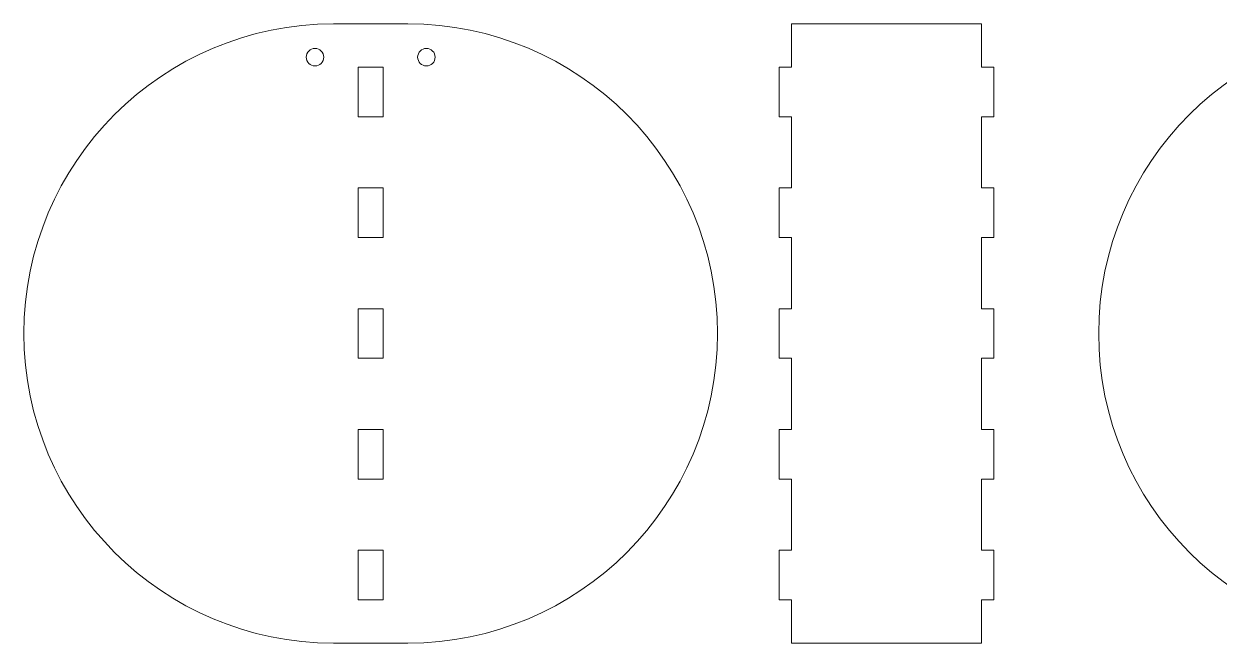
# Model space of a CAD drawing. Header units: millimetres. Extents: x -271 to 347, y -302 to 286.
# Drawn here: x -270.8 to 18.7, y 136 to 286 of the extents above; entities that cross this region are included whole.
import ezdxf

# ---------------------------------------------------------------- set-up
doc = ezdxf.new("R2010")
doc.units = ezdxf.units.MM
doc.header["$MEASUREMENT"] = 0
doc.layers.add('layer 1', color=7, linetype='Continuous')

msp = doc.modelspace()

# ---------------------------------------------------------------- linework, layer by layer
at = {"layer": 'layer 1', "color": 250, "lineweight": 20}
for points, knots in [([(-177.8352, 286.0409), (-177.8352, 286.0409), (-195.8352, 286.0409), (-195.8352, 286.0409), (-195.8352, 286.0409), (-237.2565, 286.0409), (-270.8352, 252.4623), (-270.8352, 211.041), (-270.8352, 211.041), (-270.8352, 169.6197), (-237.2565, 136.041), (-195.8352, 136.0408), (-195.8352, 136.0408), (-195.8352, 136.0408), (-177.8352, 136.0408), (-177.8352, 136.0408), (-177.8352, 136.0408), (-136.4139, 136.041), (-102.8352, 169.6197), (-102.8352, 211.041), (-102.8352, 211.041), (-102.8352, 252.4623), (-136.4139, 286.0409), (-177.8352, 286.0409)], [0, 0, 0, 0, 0.14285714, 0.14285714, 0.14285714, 0.14285714, 0.28571429, 0.28571429, 0.28571429, 0.28571429, 0.42857143, 0.42857143, 0.42857143, 0.42857143, 0.57142857, 0.57142857, 0.57142857, 0.57142857, 0.71428571, 0.71428571, 0.71428571, 0.71428571, 1, 1, 1, 1]), ([(-84.9017, 286.0408), (-84.9017, 286.0408), (-38.9017, 286.0408), (-38.9017, 286.0408), (-38.9017, 286.0408), (-38.9017, 286.0408), (-38.9017, 275.5408), (-38.9017, 275.5408), (-38.9017, 275.5408), (-38.9017, 275.5408), (-35.9017, 275.5408), (-35.9017, 275.5408), (-35.9017, 275.5408), (-35.9017, 275.5408), (-35.9017, 263.5408), (-35.9017, 263.5408), (-35.9017, 263.5408), (-35.9017, 263.5408), (-38.9017, 263.5408), (-38.9017, 263.5408), (-38.9017, 263.5408), (-38.9017, 263.5408), (-38.9017, 246.2908), (-38.9017, 246.2908), (-38.9017, 246.2908), (-38.9017, 246.2908), (-35.9017, 246.2908), (-35.9017, 246.2908), (-35.9017, 246.2908), (-35.9017, 246.2908), (-35.9017, 234.2908), (-35.9017, 234.2908), (-35.9017, 234.2908), (-35.9017, 234.2908), (-38.9017, 234.2908), (-38.9017, 234.2908), (-38.9017, 234.2908), (-38.9017, 234.2908), (-38.9017, 217.0408), (-38.9017, 217.0408), (-38.9017, 217.0408), (-38.9017, 217.0408), (-35.9017, 217.0408), (-35.9017, 217.0408), (-35.9017, 217.0408), (-35.9017, 217.0408), (-35.9017, 205.0408), (-35.9017, 205.0408), (-35.9017, 205.0408), (-35.9017, 205.0408), (-38.9017, 205.0408), (-38.9017, 205.0408), (-38.9017, 205.0408), (-38.9017, 205.0408), (-38.9017, 187.7908), (-38.9017, 187.7908), (-38.9017, 187.7908), (-38.9017, 187.7908), (-35.9017, 187.7908), (-35.9017, 187.7908), (-35.9017, 187.7908), (-35.9017, 187.7908), (-35.9017, 175.7908), (-35.9017, 175.7908), (-35.9017, 175.7908), (-35.9017, 175.7908), (-38.9017, 175.7908), (-38.9017, 175.7908), (-38.9017, 175.7908), (-38.9017, 175.7908), (-38.9017, 158.5408), (-38.9017, 158.5408), (-38.9017, 158.5408), (-38.9017, 158.5408), (-35.9017, 158.5408), (-35.9017, 158.5408), (-35.9017, 158.5408), (-35.9017, 158.5408), (-35.9017, 146.5408), (-35.9017, 146.5408), (-35.9017, 146.5408), (-35.9017, 146.5408), (-38.9017, 146.5408), (-38.9017, 146.5408), (-38.9017, 146.5408), (-38.9017, 146.5408), (-38.9017, 136.0408), (-38.9017, 136.0408), (-38.9017, 136.0408), (-38.9017, 136.0408), (-84.9017, 136.0408), (-84.9017, 136.0408), (-84.9017, 136.0408), (-84.9017, 136.0408), (-84.9017, 146.5408), (-84.9017, 146.5408), (-84.9017, 146.5408), (-84.9017, 146.5408), (-87.9017, 146.5408), (-87.9017, 146.5408), (-87.9017, 146.5408), (-87.9017, 146.5408), (-87.9017, 158.5408), (-87.9017, 158.5408), (-87.9017, 158.5408), (-87.9017, 158.5408), (-84.9017, 158.5408), (-84.9017, 158.5408), (-84.9017, 158.5408), (-84.9017, 158.5408), (-84.9017, 175.7908), (-84.9017, 175.7908), (-84.9017, 175.7908), (-84.9017, 175.7908), (-87.9017, 175.7908), (-87.9017, 175.7908), (-87.9017, 175.7908), (-87.9017, 175.7908), (-87.9017, 187.7908), (-87.9017, 187.7908), (-87.9017, 187.7908), (-87.9017, 187.7908), (-84.9017, 187.7908), (-84.9017, 187.7908), (-84.9017, 187.7908), (-84.9017, 187.7908), (-84.9017, 205.0408), (-84.9017, 205.0408), (-84.9017, 205.0408), (-84.9017, 205.0408), (-87.9017, 205.0408), (-87.9017, 205.0408), (-87.9017, 205.0408), (-87.9017, 205.0408), (-87.9017, 217.0408), (-87.9017, 217.0408), (-87.9017, 217.0408), (-87.9017, 217.0408), (-84.9017, 217.0408), (-84.9017, 217.0408), (-84.9017, 217.0408), (-84.9017, 217.0408), (-84.9017, 234.2908), (-84.9017, 234.2908), (-84.9017, 234.2908), (-84.9017, 234.2908), (-87.9017, 234.2908), (-87.9017, 234.2908), (-87.9017, 234.2908), (-87.9017, 234.2908), (-87.9017, 246.2908), (-87.9017, 246.2908), (-87.9017, 246.2908), (-87.9017, 246.2908), (-84.9017, 246.2908), (-84.9017, 246.2908), (-84.9017, 246.2908), (-84.9017, 246.2908), (-84.9017, 263.5408), (-84.9017, 263.5408), (-84.9017, 263.5408), (-84.9017, 263.5408), (-87.9017, 263.5408), (-87.9017, 263.5408), (-87.9017, 263.5408), (-87.9017, 263.5408), (-87.9017, 275.5408), (-87.9017, 275.5408), (-87.9017, 275.5408), (-87.9017, 275.5408), (-84.9017, 275.5408), (-84.9017, 275.5408), (-84.9017, 275.5408), (-84.9017, 275.5408), (-84.9017, 286.0408), (-84.9017, 286.0408)], [0, 0, 0, 0, 0.02222222, 0.02222222, 0.02222222, 0.02222222, 0.04444444, 0.04444444, 0.04444444, 0.04444444, 0.06666667, 0.06666667, 0.06666667, 0.06666667, 0.08888889, 0.08888889, 0.08888889, 0.08888889, 0.11111111, 0.11111111, 0.11111111, 0.11111111, 0.13333333, 0.13333333, 0.13333333, 0.13333333, 0.15555556, 0.15555556, 0.15555556, 0.15555556, 0.17777778, 0.17777778, 0.17777778, 0.17777778, 0.2, 0.2, 0.2, 0.2, 0.22222222, 0.22222222, 0.22222222, 0.22222222, 0.24444444, 0.24444444, 0.24444444, 0.24444444, 0.26666667, 0.26666667, 0.26666667, 0.26666667, 0.28888889, 0.28888889, 0.28888889, 0.28888889, 0.31111111, 0.31111111, 0.31111111, 0.31111111, 0.33333333, 0.33333333, 0.33333333, 0.33333333, 0.35555556, 0.35555556, 0.35555556, 0.35555556, 0.37777778, 0.37777778, 0.37777778, 0.37777778, 0.4, 0.4, 0.4, 0.4, 0.42222222, 0.42222222, 0.42222222, 0.42222222, 0.44444444, 0.44444444, 0.44444444, 0.44444444, 0.46666667, 0.46666667, 0.46666667, 0.46666667, 0.48888889, 0.48888889, 0.48888889, 0.48888889, 0.51111111, 0.51111111, 0.51111111, 0.51111111, 0.53333333, 0.53333333, 0.53333333, 0.53333333, 0.55555556, 0.55555556, 0.55555556, 0.55555556, 0.57777778, 0.57777778, 0.57777778, 0.57777778, 0.6, 0.6, 0.6, 0.6, 0.62222222, 0.62222222, 0.62222222, 0.62222222, 0.64444444, 0.64444444, 0.64444444, 0.64444444, 0.66666667, 0.66666667, 0.66666667, 0.66666667, 0.68888889, 0.68888889, 0.68888889, 0.68888889, 0.71111111, 0.71111111, 0.71111111, 0.71111111, 0.73333333, 0.73333333, 0.73333333, 0.73333333, 0.75555556, 0.75555556, 0.75555556, 0.75555556, 0.77777778, 0.77777778, 0.77777778, 0.77777778, 0.8, 0.8, 0.8, 0.8, 0.82222222, 0.82222222, 0.82222222, 0.82222222, 0.84444444, 0.84444444, 0.84444444, 0.84444444, 0.86666667, 0.86666667, 0.86666667, 0.86666667, 0.88888889, 0.88888889, 0.88888889, 0.88888889, 0.91111111, 0.91111111, 0.91111111, 0.91111111, 0.93333333, 0.93333333, 0.93333333, 0.93333333, 0.95555556, 0.95555556, 0.95555556, 0.95555556, 1, 1, 1, 1]), ([(82.5148, 286.0409), (82.5148, 286.0409), (64.5148, 286.0409), (64.5148, 286.0409), (64.5148, 286.0409), (23.0935, 286.0409), (-10.4852, 252.4623), (-10.4852, 211.041), (-10.4852, 211.041), (-10.4852, 169.6197), (23.0935, 136.041), (64.5148, 136.0408), (64.5148, 136.0408), (64.5148, 136.0408), (82.5148, 136.0408), (82.5148, 136.0408), (82.5148, 136.0408), (123.9361, 136.041), (157.5148, 169.6197), (157.5148, 211.041), (157.5148, 211.041), (157.5148, 252.4623), (123.9361, 286.0409), (82.5148, 286.0409)], [0, 0, 0, 0, 0.14285714, 0.14285714, 0.14285714, 0.14285714, 0.28571429, 0.28571429, 0.28571429, 0.28571429, 0.42857143, 0.42857143, 0.42857143, 0.42857143, 0.57142857, 0.57142857, 0.57142857, 0.57142857, 0.71428571, 0.71428571, 0.71428571, 0.71428571, 1, 1, 1, 1]), ([(-200.3352, 280.0973), (-199.1636, 280.0973), (-198.2137, 279.1475), (-198.2137, 277.976), (-198.2137, 277.976), (-198.2137, 276.8045), (-199.1636, 275.8547), (-200.3352, 275.8547), (-200.3352, 275.8547), (-201.5068, 275.8547), (-202.4567, 276.8045), (-202.4567, 277.976), (-202.4567, 277.976), (-202.4567, 279.1475), (-201.5068, 280.0973), (-200.3352, 280.0973)], [0, 0, 0, 0, 0.2, 0.2, 0.2, 0.2, 0.4, 0.4, 0.4, 0.4, 0.6, 0.6, 0.6, 0.6, 1, 1, 1, 1]), ([(-173.3352, 280.0973), (-172.1636, 280.0973), (-171.2137, 279.1475), (-171.2137, 277.976), (-171.2137, 277.976), (-171.2137, 276.8045), (-172.1636, 275.8547), (-173.3352, 275.8547), (-173.3352, 275.8547), (-174.5068, 275.8547), (-175.4567, 276.8045), (-175.4567, 277.976), (-175.4567, 277.976), (-175.4567, 279.1475), (-174.5068, 280.0973), (-173.3352, 280.0973)], [0, 0, 0, 0, 0.2, 0.2, 0.2, 0.2, 0.4, 0.4, 0.4, 0.4, 0.6, 0.6, 0.6, 0.6, 1, 1, 1, 1]), ([(-189.8352, 275.5409), (-189.8352, 275.5409), (-183.8352, 275.5409), (-183.8352, 275.5409), (-183.8352, 275.5409), (-183.8352, 275.5409), (-183.8352, 263.5409), (-183.8352, 263.5409), (-183.8352, 263.5409), (-183.8352, 263.5409), (-189.8352, 263.5409), (-189.8352, 263.5409), (-189.8352, 263.5409), (-189.8352, 263.5409), (-189.8352, 275.5409), (-189.8352, 275.5409)], [0, 0, 0, 0, 0.2, 0.2, 0.2, 0.2, 0.4, 0.4, 0.4, 0.4, 0.6, 0.6, 0.6, 0.6, 1, 1, 1, 1]), ([(-189.8352, 246.2909), (-189.8352, 246.2909), (-183.8352, 246.2909), (-183.8352, 246.2909), (-183.8352, 246.2909), (-183.8352, 246.2909), (-183.8352, 234.2909), (-183.8352, 234.2909), (-183.8352, 234.2909), (-183.8352, 234.2909), (-189.8352, 234.2909), (-189.8352, 234.2909), (-189.8352, 234.2909), (-189.8352, 234.2909), (-189.8352, 246.2909), (-189.8352, 246.2909)], [0, 0, 0, 0, 0.2, 0.2, 0.2, 0.2, 0.4, 0.4, 0.4, 0.4, 0.6, 0.6, 0.6, 0.6, 1, 1, 1, 1]), ([(-189.8352, 217.0409), (-189.8352, 217.0409), (-183.8352, 217.0409), (-183.8352, 217.0409), (-183.8352, 217.0409), (-183.8352, 217.0409), (-183.8352, 205.0409), (-183.8352, 205.0409), (-183.8352, 205.0409), (-183.8352, 205.0409), (-189.8352, 205.0409), (-189.8352, 205.0409), (-189.8352, 205.0409), (-189.8352, 205.0409), (-189.8352, 217.0409), (-189.8352, 217.0409)], [0, 0, 0, 0, 0.2, 0.2, 0.2, 0.2, 0.4, 0.4, 0.4, 0.4, 0.6, 0.6, 0.6, 0.6, 1, 1, 1, 1]), ([(-189.8352, 187.7909), (-189.8352, 187.7909), (-183.8352, 187.7909), (-183.8352, 187.7909), (-183.8352, 187.7909), (-183.8352, 187.7909), (-183.8352, 175.7909), (-183.8352, 175.7909), (-183.8352, 175.7909), (-183.8352, 175.7909), (-189.8352, 175.7909), (-189.8352, 175.7909), (-189.8352, 175.7909), (-189.8352, 175.7909), (-189.8352, 187.7909), (-189.8352, 187.7909)], [0, 0, 0, 0, 0.2, 0.2, 0.2, 0.2, 0.4, 0.4, 0.4, 0.4, 0.6, 0.6, 0.6, 0.6, 1, 1, 1, 1]), ([(-189.8352, 158.5409), (-189.8352, 158.5409), (-183.8352, 158.5409), (-183.8352, 158.5409), (-183.8352, 158.5409), (-183.8352, 158.5409), (-183.8352, 146.5409), (-183.8352, 146.5409), (-183.8352, 146.5409), (-183.8352, 146.5409), (-189.8352, 146.5409), (-189.8352, 146.5409), (-189.8352, 146.5409), (-189.8352, 146.5409), (-189.8352, 158.5409), (-189.8352, 158.5409)], [0, 0, 0, 0, 0.2, 0.2, 0.2, 0.2, 0.4, 0.4, 0.4, 0.4, 0.6, 0.6, 0.6, 0.6, 1, 1, 1, 1])]:
    msp.add_open_spline(points, degree=3, knots=knots, dxfattribs=at)

doc.saveas('drawing.dxf')
